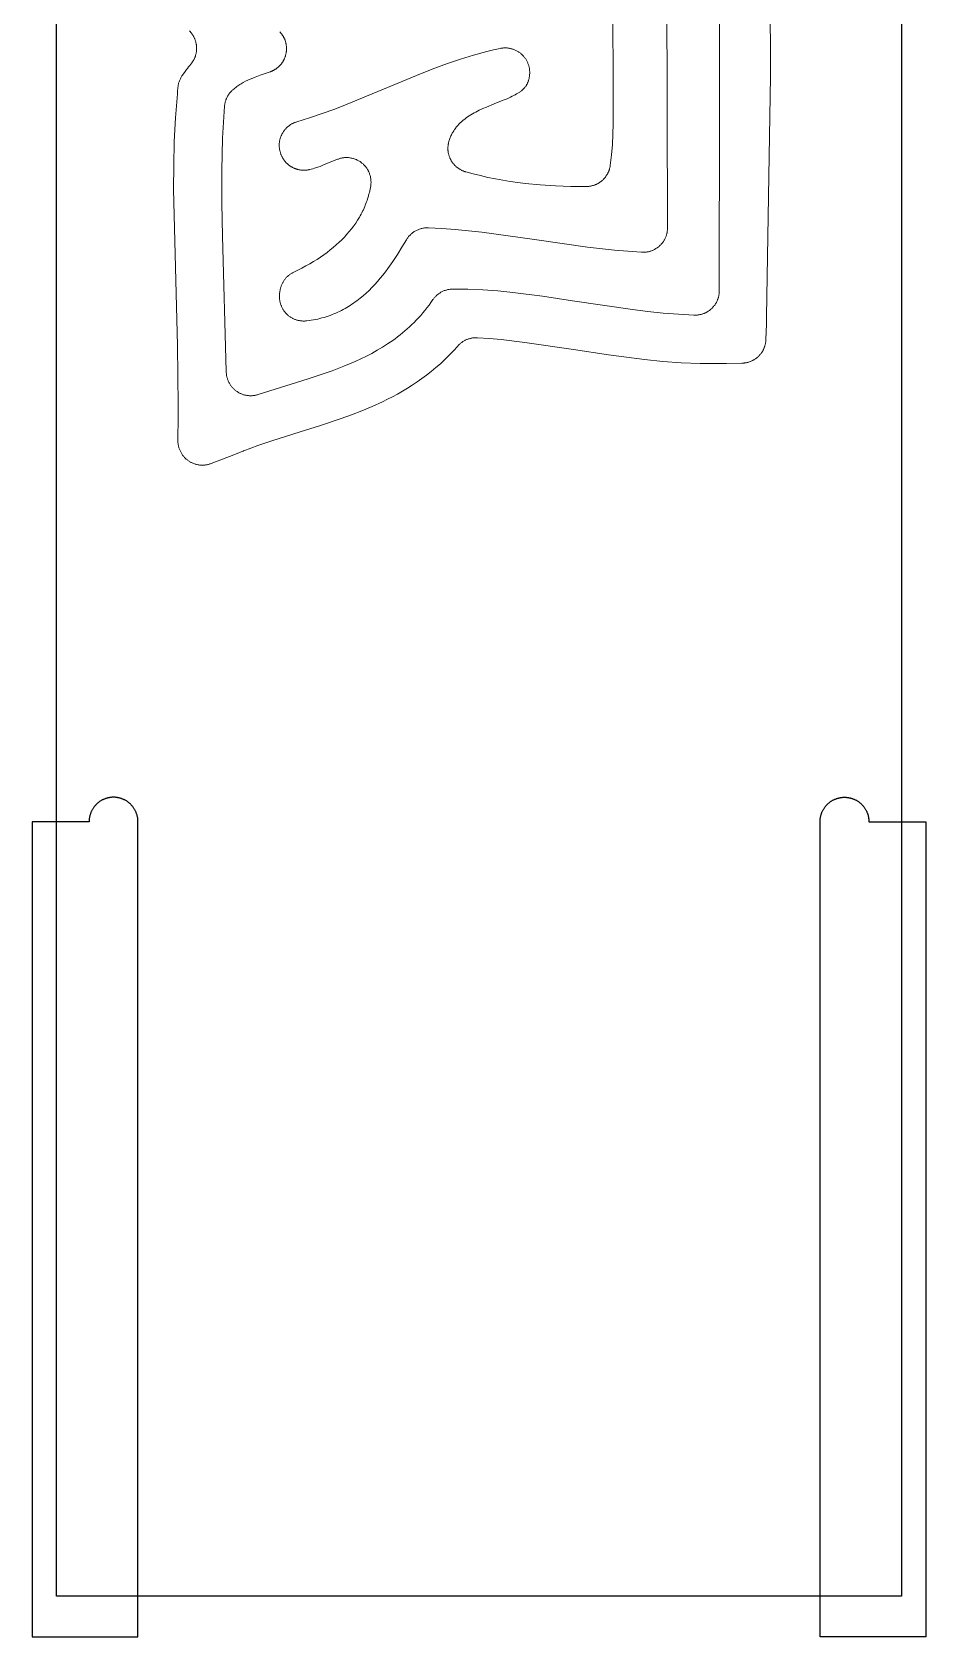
# Model space of a CAD drawing. Header units: millimetres. Extents: x -6241 to -6132, y -2794 to -2294.
# Drawn here: x -6241.5 to -6131.7, y -2794.5 to -2597.6 of the extents above; entities that cross this region are included whole.
import ezdxf

# ---------------------------------------------------------------- set-up
doc = ezdxf.new("R2010")
doc.units = ezdxf.units.MM
doc.header["$MEASUREMENT"] = 0
for name, color, linetype, true_color in [('FAB$CUTEXT-D10-TE6', 80, 'Continuous', 0x2fff00), ('FAB$POCKET-D5-TE6', 4, 'Continuous', 0x00fff5), ('FAB$POCKET-D8-TE6', 5, 'Continuous', 0x0200ff)]:
    doc.layers.add(name, color=color, linetype=linetype, true_color=true_color)

msp = doc.modelspace()

# ---------------------------------------------------------------- linework, layer by layer
at = {"layer": 'FAB$CUTEXT-D10-TE6'}
msp.add_lwpolyline([(-6134.72, -2299.47), (-6134.72, -2789.47), (-6238.47, -2789.47), (-6238.47, -2299.47)], close=True, dxfattribs=at)
at = {"layer": 'FAB$POCKET-D5-TE6'}
for points in [[(-6228.47, -2694.47), (-6228.47, -2694.4), (-6228.47, -2694.33), (-6228.47, -2694.27), (-6228.48, -2694.2), (-6228.49, -2694.13), (-6228.49, -2694.06), (-6228.5, -2693.99), (-6228.52, -2693.92), (-6228.53, -2693.85), (-6228.55, -2693.78), (-6228.56, -2693.71), (-6228.58, -2693.64), (-6228.6, -2693.57), (-6228.63, -2693.5), (-6228.65, -2693.43), (-6228.68, -2693.36), (-6228.71, -2693.29), (-6228.74, -2693.22), (-6228.77, -2693.16), (-6228.8, -2693.09), (-6228.84, -2693.02), (-6228.87, -2692.96), (-6228.91, -2692.89), (-6228.96, -2692.83), (-6229, -2692.76), (-6229.04, -2692.7), (-6229.09, -2692.64), (-6229.14, -2692.58), (-6229.19, -2692.52), (-6229.24, -2692.46), (-6229.29, -2692.4), (-6229.34, -2692.35), (-6229.4, -2692.29), (-6229.46, -2692.24), (-6229.52, -2692.19), (-6229.58, -2692.14), (-6229.64, -2692.09), (-6229.7, -2692.04), (-6229.76, -2692), (-6229.82, -2691.96), (-6229.89, -2691.91), (-6229.95, -2691.88), (-6230.02, -2691.84), (-6230.09, -2691.8), (-6230.16, -2691.77), (-6230.22, -2691.74), (-6230.29, -2691.71), (-6230.36, -2691.68), (-6230.43, -2691.65), (-6230.5, -2691.63), (-6230.57, -2691.6), (-6230.64, -2691.58), (-6230.71, -2691.56), (-6230.78, -2691.55), (-6230.85, -2691.53), (-6230.92, -2691.52), (-6230.99, -2691.5), (-6231.06, -2691.49), (-6231.13, -2691.49), (-6231.2, -2691.48), (-6231.26, -2691.47), (-6231.33, -2691.47), (-6231.4, -2691.47), (-6231.47, -2691.47), (-6231.53, -2691.47), (-6231.6, -2691.47), (-6231.67, -2691.47), (-6231.74, -2691.48), (-6231.8, -2691.49), (-6231.87, -2691.49), (-6231.94, -2691.5), (-6232.01, -2691.52), (-6232.08, -2691.53), (-6232.15, -2691.55), (-6232.22, -2691.56), (-6232.29, -2691.58), (-6232.36, -2691.6), (-6232.43, -2691.63), (-6232.5, -2691.65), (-6232.57, -2691.68), (-6232.64, -2691.71), (-6232.71, -2691.74), (-6232.78, -2691.77), (-6232.84, -2691.8), (-6232.91, -2691.84), (-6232.98, -2691.88), (-6233.04, -2691.91), (-6233.11, -2691.96), (-6233.17, -2692), (-6233.23, -2692.04), (-6233.3, -2692.09), (-6233.36, -2692.14), (-6233.42, -2692.19), (-6233.47, -2692.24), (-6233.53, -2692.29), (-6233.59, -2692.35), (-6233.64, -2692.4), (-6233.69, -2692.46), (-6233.75, -2692.52), (-6233.8, -2692.58), (-6233.84, -2692.64), (-6233.89, -2692.7), (-6233.93, -2692.76), (-6233.98, -2692.83), (-6234.02, -2692.89), (-6234.06, -2692.96), (-6234.1, -2693.02), (-6234.13, -2693.09), (-6234.16, -2693.16), (-6234.2, -2693.22), (-6234.23, -2693.29), (-6234.26, -2693.36), (-6234.28, -2693.43), (-6234.31, -2693.5), (-6234.33, -2693.57), (-6234.35, -2693.64), (-6234.37, -2693.71), (-6234.39, -2693.78), (-6234.4, -2693.85), (-6234.42, -2693.92), (-6234.43, -2693.99), (-6234.44, -2694.06), (-6234.45, -2694.13), (-6234.45, -2694.2), (-6234.46, -2694.27), (-6234.46, -2694.33), (-6234.47, -2694.4), (-6234.47, -2694.47)], [(-6144.72, -2694.47), (-6144.72, -2694.4), (-6144.71, -2694.33), (-6144.71, -2694.27), (-6144.71, -2694.2), (-6144.7, -2694.13), (-6144.69, -2694.06), (-6144.68, -2693.99), (-6144.67, -2693.92), (-6144.65, -2693.85), (-6144.64, -2693.78), (-6144.62, -2693.71), (-6144.6, -2693.64), (-6144.58, -2693.57), (-6144.56, -2693.5), (-6144.53, -2693.43), (-6144.51, -2693.36), (-6144.48, -2693.29), (-6144.45, -2693.22), (-6144.42, -2693.16), (-6144.38, -2693.09), (-6144.35, -2693.02), (-6144.31, -2692.96), (-6144.27, -2692.89), (-6144.23, -2692.83), (-6144.19, -2692.76), (-6144.14, -2692.7), (-6144.09, -2692.64), (-6144.05, -2692.58), (-6144, -2692.52), (-6143.95, -2692.46), (-6143.89, -2692.4), (-6143.84, -2692.35), (-6143.78, -2692.29), (-6143.73, -2692.24), (-6143.67, -2692.19), (-6143.61, -2692.14), (-6143.55, -2692.09), (-6143.49, -2692.04), (-6143.42, -2692), (-6143.36, -2691.96), (-6143.29, -2691.91), (-6143.23, -2691.88), (-6143.16, -2691.84), (-6143.1, -2691.8), (-6143.03, -2691.77), (-6142.96, -2691.74), (-6142.89, -2691.71), (-6142.82, -2691.68), (-6142.75, -2691.65), (-6142.68, -2691.63), (-6142.61, -2691.6), (-6142.54, -2691.58), (-6142.47, -2691.56), (-6142.4, -2691.55), (-6142.33, -2691.53), (-6142.26, -2691.52), (-6142.19, -2691.5), (-6142.12, -2691.49), (-6142.06, -2691.49), (-6141.99, -2691.48), (-6141.92, -2691.47), (-6141.85, -2691.47), (-6141.78, -2691.47), (-6141.72, -2691.47), (-6141.65, -2691.47), (-6141.58, -2691.47), (-6141.52, -2691.47), (-6141.45, -2691.48), (-6141.38, -2691.49), (-6141.31, -2691.49), (-6141.24, -2691.5), (-6141.17, -2691.52), (-6141.1, -2691.53), (-6141.03, -2691.55), (-6140.96, -2691.56), (-6140.89, -2691.58), (-6140.82, -2691.6), (-6140.75, -2691.63), (-6140.68, -2691.65), (-6140.61, -2691.68), (-6140.54, -2691.71), (-6140.48, -2691.74), (-6140.41, -2691.77), (-6140.34, -2691.8), (-6140.27, -2691.84), (-6140.21, -2691.88), (-6140.14, -2691.91), (-6140.08, -2691.96), (-6140.01, -2692), (-6139.95, -2692.04), (-6139.89, -2692.09), (-6139.83, -2692.14), (-6139.77, -2692.19), (-6139.71, -2692.24), (-6139.65, -2692.29), (-6139.6, -2692.35), (-6139.54, -2692.4), (-6139.49, -2692.46), (-6139.44, -2692.52), (-6139.39, -2692.58), (-6139.34, -2692.64), (-6139.29, -2692.7), (-6139.25, -2692.76), (-6139.21, -2692.83), (-6139.17, -2692.89), (-6139.13, -2692.96), (-6139.09, -2693.02), (-6139.05, -2693.09), (-6139.02, -2693.16), (-6138.99, -2693.22), (-6138.96, -2693.29), (-6138.93, -2693.36), (-6138.9, -2693.43), (-6138.88, -2693.5), (-6138.85, -2693.57), (-6138.83, -2693.64), (-6138.81, -2693.71), (-6138.8, -2693.78), (-6138.78, -2693.85), (-6138.77, -2693.92), (-6138.76, -2693.99), (-6138.75, -2694.06), (-6138.74, -2694.13), (-6138.73, -2694.2), (-6138.72, -2694.27), (-6138.72, -2694.33), (-6138.72, -2694.4), (-6138.72, -2694.47)], [(-6234.47, -2694.47), (-6241.47, -2694.47), (-6241.47, -2794.47), (-6228.47, -2794.47), (-6228.47, -2694.47)], [(-6138.72, -2694.47), (-6131.72, -2694.47), (-6131.72, -2794.47), (-6144.72, -2794.47), (-6144.72, -2694.47)]]:
    msp.add_lwpolyline(points, dxfattribs=at)
at = {"layer": 'FAB$POCKET-D8-TE6', "lineweight": 0}
for points in [[(-6163.45, -2621.61), (-6163.89, -2461.07)], [(-6157.09, -2629.41), (-6156.95, -2540.58)], [(-6151.05, -2540.61), (-6150.81, -2602.99), (-6151.28, -2632.55)], [(-6170.34, -2561.65), (-6170.13, -2603.83)], [(-6221.9, -2597.74), (-6222.12, -2597.44)], [(-6221.97, -2601.52), (-6221.93, -2601.48), (-6221.89, -2601.43), (-6221.86, -2601.38), (-6221.82, -2601.33), (-6221.79, -2601.28), (-6221.75, -2601.23), (-6221.72, -2601.18), (-6221.69, -2601.13), (-6221.65, -2601.07), (-6221.62, -2601.02), (-6221.59, -2600.96), (-6221.57, -2600.91), (-6221.54, -2600.85), (-6221.51, -2600.79), (-6221.49, -2600.73), (-6221.46, -2600.67), (-6221.44, -2600.61), (-6221.42, -2600.55), (-6221.4, -2600.49), (-6221.38, -2600.42), (-6221.36, -2600.36), (-6221.35, -2600.3), (-6221.33, -2600.23), (-6221.32, -2600.17), (-6221.31, -2600.1), (-6221.29, -2600.04), (-6221.29, -2599.97), (-6221.28, -2599.91), (-6221.27, -2599.84), (-6221.27, -2599.77), (-6221.26, -2599.71), (-6221.26, -2599.64), (-6221.26, -2599.57), (-6221.26, -2599.51), (-6221.26, -2599.44), (-6221.27, -2599.37), (-6221.27, -2599.31), (-6221.28, -2599.24), (-6221.29, -2599.18), (-6221.3, -2599.11), (-6221.31, -2599.05), (-6221.32, -2598.98), (-6221.34, -2598.92), (-6221.35, -2598.85), (-6221.37, -2598.79), (-6221.39, -2598.73), (-6221.41, -2598.67), (-6221.43, -2598.6), (-6221.45, -2598.54), (-6221.47, -2598.48), (-6221.5, -2598.42), (-6221.52, -2598.37), (-6221.55, -2598.31), (-6221.58, -2598.25), (-6221.6, -2598.2), (-6221.63, -2598.14), (-6221.66, -2598.09), (-6221.7, -2598.03), (-6221.73, -2597.98), (-6221.76, -2597.93), (-6221.79, -2597.88), (-6221.83, -2597.83), (-6221.86, -2597.78), (-6221.9, -2597.74)], [(-6211.04, -2597.58), (-6211, -2597.63), (-6210.96, -2597.67), (-6210.92, -2597.72), (-6210.88, -2597.76), (-6210.84, -2597.81), (-6210.81, -2597.86), (-6210.77, -2597.91), (-6210.74, -2597.96), (-6210.71, -2598.01), (-6210.67, -2598.06), (-6210.64, -2598.11), (-6210.61, -2598.16), (-6210.58, -2598.21), (-6210.56, -2598.26), (-6210.53, -2598.32), (-6210.5, -2598.37), (-6210.48, -2598.43), (-6210.45, -2598.48), (-6210.43, -2598.53), (-6210.41, -2598.59), (-6210.39, -2598.64), (-6210.37, -2598.7), (-6210.35, -2598.76), (-6210.34, -2598.81), (-6210.32, -2598.87), (-6210.31, -2598.92), (-6210.3, -2598.98), (-6210.28, -2599.04), (-6210.27, -2599.09), (-6210.26, -2599.15), (-6210.25, -2599.21), (-6210.25, -2599.26), (-6210.24, -2599.32), (-6210.23, -2599.37), (-6210.23, -2599.43), (-6210.23, -2599.48), (-6210.22, -2599.54), (-6210.22, -2599.59), (-6210.22, -2599.65), (-6210.22, -2599.7), (-6210.22, -2599.76), (-6210.23, -2599.81), (-6210.23, -2599.87), (-6210.24, -2599.92), (-6210.24, -2599.98), (-6210.25, -2600.04), (-6210.26, -2600.09), (-6210.27, -2600.15), (-6210.28, -2600.2), (-6210.29, -2600.26), (-6210.3, -2600.32), (-6210.31, -2600.37), (-6210.33, -2600.43), (-6210.34, -2600.48), (-6210.36, -2600.54), (-6210.38, -2600.6), (-6210.4, -2600.65), (-6210.42, -2600.71), (-6210.44, -2600.76), (-6210.46, -2600.82), (-6210.49, -2600.87), (-6210.51, -2600.92), (-6210.54, -2600.98), (-6210.57, -2601.03), (-6210.59, -2601.08), (-6210.62, -2601.14), (-6210.65, -2601.19), (-6210.68, -2601.24), (-6210.72, -2601.29), (-6210.75, -2601.34), (-6210.79, -2601.39), (-6210.82, -2601.44), (-6210.86, -2601.48), (-6210.89, -2601.53), (-6210.93, -2601.58), (-6210.97, -2601.62), (-6211.01, -2601.67), (-6211.05, -2601.71), (-6211.09, -2601.75), (-6211.14, -2601.79), (-6211.18, -2601.84), (-6211.22, -2601.88), (-6211.27, -2601.91), (-6211.31, -2601.95), (-6211.36, -2601.99), (-6211.41, -2602.03), (-6211.45, -2602.06), (-6211.5, -2602.09), (-6211.55, -2602.13), (-6211.6, -2602.16), (-6211.64, -2602.19), (-6211.69, -2602.22), (-6211.74, -2602.25), (-6211.79, -2602.28), (-6211.84, -2602.3), (-6211.89, -2602.33), (-6211.94, -2602.35), (-6212, -2602.38), (-6212.05, -2602.4), (-6212.1, -2602.42), (-6212.15, -2602.44), (-6212.2, -2602.46), (-6212.25, -2602.48)], [(-6184, -2599.61), (-6184.82, -2599.79), (-6185.64, -2599.99), (-6187.26, -2600.44), (-6188.86, -2600.93), (-6190.44, -2601.47), (-6192.01, -2602.04), (-6193.56, -2602.64), (-6196.65, -2603.9), (-6202.77, -2606.44), (-6204.31, -2607.04), (-6205.85, -2607.6), (-6207.4, -2608.13), (-6208.96, -2608.61)], [(-6180.37, -2602.7), (-6180.37, -2602.62), (-6180.37, -2602.54), (-6180.37, -2602.45), (-6180.38, -2602.37), (-6180.38, -2602.28), (-6180.39, -2602.2), (-6180.4, -2602.11), (-6180.41, -2602.03), (-6180.43, -2601.94), (-6180.45, -2601.86), (-6180.47, -2601.77), (-6180.49, -2601.69), (-6180.52, -2601.61), (-6180.55, -2601.52), (-6180.58, -2601.44), (-6180.61, -2601.36), (-6180.65, -2601.28), (-6180.69, -2601.2), (-6180.73, -2601.12), (-6180.77, -2601.05), (-6180.81, -2600.97), (-6180.86, -2600.9), (-6180.91, -2600.83), (-6180.96, -2600.76), (-6181.01, -2600.69), (-6181.07, -2600.62), (-6181.12, -2600.56), (-6181.18, -2600.5), (-6181.24, -2600.43), (-6181.3, -2600.38), (-6181.36, -2600.32), (-6181.42, -2600.26), (-6181.49, -2600.21), (-6181.55, -2600.16), (-6181.62, -2600.11), (-6181.69, -2600.06), (-6181.76, -2600.01), (-6181.83, -2599.97), (-6181.91, -2599.93), (-6181.98, -2599.88), (-6182.06, -2599.85), (-6182.14, -2599.81), (-6182.22, -2599.77), (-6182.3, -2599.74), (-6182.38, -2599.71), (-6182.46, -2599.68), (-6182.55, -2599.66), (-6182.63, -2599.64), (-6182.72, -2599.62), (-6182.8, -2599.6), (-6182.89, -2599.58), (-6182.98, -2599.57), (-6183.06, -2599.56), (-6183.15, -2599.55), (-6183.24, -2599.55), (-6183.32, -2599.54), (-6183.41, -2599.54), (-6183.49, -2599.55), (-6183.58, -2599.55), (-6183.66, -2599.56), (-6183.75, -2599.57), (-6183.83, -2599.58), (-6183.91, -2599.59), (-6184, -2599.61)], [(-6223, -2602.89), (-6222.68, -2602.45), (-6222.57, -2602.3), (-6222.54, -2602.26), (-6222.54, -2602.25), (-6222.53, -2602.25), (-6222.53, -2602.25), (-6222.53, -2602.25), (-6222.53, -2602.25), (-6222.53, -2602.25)], [(-6222.53, -2602.25), (-6222.39, -2602.06), (-6222.25, -2601.87), (-6222.11, -2601.7), (-6221.97, -2601.52)], [(-6212.25, -2602.48), (-6213.48, -2602.9), (-6214.08, -2603.12), (-6214.38, -2603.24), (-6214.67, -2603.37), (-6214.96, -2603.5), (-6215.25, -2603.64), (-6215.53, -2603.79), (-6215.66, -2603.86), (-6215.8, -2603.94), (-6215.94, -2604.03), (-6216.07, -2604.11), (-6216.2, -2604.2), (-6216.33, -2604.29), (-6216.46, -2604.39), (-6216.59, -2604.49), (-6216.71, -2604.59), (-6216.83, -2604.69)], [(-6223.63, -2605.16), (-6223.63, -2605.16), (-6223.63, -2605.16), (-6223.63, -2605.16), (-6223.63, -2605.16), (-6223.63, -2605.16), (-6223.63, -2605.15), (-6223.62, -2605.1), (-6223.61, -2604.92), (-6223.56, -2604.37)], [(-6223.56, -2604.37), (-6223.54, -2604.27), (-6223.53, -2604.18), (-6223.51, -2604.08), (-6223.49, -2603.98), (-6223.47, -2603.88), (-6223.44, -2603.78), (-6223.41, -2603.69), (-6223.38, -2603.59), (-6223.34, -2603.5), (-6223.3, -2603.41), (-6223.26, -2603.32), (-6223.21, -2603.23), (-6223.16, -2603.14), (-6223.11, -2603.05), (-6223.06, -2602.97), (-6223, -2602.89)], [(-6184.74, -2606.41), (-6183.63, -2605.97), (-6183.15, -2605.77), (-6182.71, -2605.57), (-6182.51, -2605.47), (-6182.32, -2605.38), (-6182.14, -2605.28), (-6181.97, -2605.19), (-6181.81, -2605.09), (-6181.66, -2605), (-6181.59, -2604.95), (-6181.52, -2604.9), (-6181.45, -2604.85), (-6181.39, -2604.8), (-6181.33, -2604.75), (-6181.27, -2604.7), (-6181.21, -2604.65), (-6181.15, -2604.6), (-6181.1, -2604.54), (-6181.05, -2604.49), (-6181, -2604.44), (-6180.95, -2604.38), (-6180.91, -2604.33), (-6180.86, -2604.27), (-6180.82, -2604.21), (-6180.78, -2604.15), (-6180.75, -2604.09), (-6180.71, -2604.03), (-6180.68, -2603.97), (-6180.65, -2603.91), (-6180.62, -2603.84), (-6180.59, -2603.78), (-6180.56, -2603.71), (-6180.54, -2603.64), (-6180.52, -2603.57), (-6180.5, -2603.5), (-6180.48, -2603.43), (-6180.46, -2603.36), (-6180.44, -2603.28), (-6180.43, -2603.2), (-6180.42, -2603.13), (-6180.4, -2603.04), (-6180.39, -2602.96), (-6180.39, -2602.88), (-6180.38, -2602.79), (-6180.37, -2602.7)], [(-6170.13, -2603.83), (-6170.12, -2608.85), (-6170.15, -2610.11), (-6170.22, -2611.39), (-6170.32, -2612.67), (-6170.39, -2613.31), (-6170.47, -2613.96)], [(-6223.52, -2643.41), (-6223.59, -2636.04), (-6224.09, -2616.88), (-6224.08, -2613.95), (-6224, -2611.02), (-6223.85, -2608.1), (-6223.63, -2605.16)], [(-6216.83, -2604.69), (-6216.88, -2604.74), (-6216.94, -2604.79), (-6216.99, -2604.84), (-6217.03, -2604.89), (-6217.08, -2604.94), (-6217.13, -2605), (-6217.18, -2605.05), (-6217.22, -2605.11), (-6217.26, -2605.17), (-6217.31, -2605.23), (-6217.35, -2605.29), (-6217.39, -2605.35), (-6217.42, -2605.41), (-6217.46, -2605.47), (-6217.5, -2605.54), (-6217.53, -2605.6), (-6217.56, -2605.67), (-6217.59, -2605.73), (-6217.62, -2605.8), (-6217.65, -2605.87), (-6217.67, -2605.93), (-6217.69, -2606), (-6217.72, -2606.07), (-6217.74, -2606.14), (-6217.75, -2606.21), (-6217.77, -2606.28), (-6217.79, -2606.35), (-6217.8, -2606.42), (-6217.81, -2606.49), (-6217.82, -2606.56), (-6217.83, -2606.63), (-6217.84, -2606.7)], [(-6190.28, -2611), (-6190.24, -2610.88), (-6190.2, -2610.77), (-6190.16, -2610.66), (-6190.12, -2610.54), (-6190.08, -2610.44), (-6190.03, -2610.33), (-6189.98, -2610.22), (-6189.93, -2610.12), (-6189.88, -2610.02), (-6189.82, -2609.92), (-6189.76, -2609.82), (-6189.7, -2609.73), (-6189.64, -2609.63), (-6189.58, -2609.54), (-6189.52, -2609.45), (-6189.45, -2609.36), (-6189.38, -2609.27), (-6189.31, -2609.19), (-6189.24, -2609.1), (-6189.17, -2609.02), (-6189.09, -2608.94), (-6189.02, -2608.86), (-6188.94, -2608.78), (-6188.86, -2608.7), (-6188.78, -2608.63), (-6188.7, -2608.55), (-6188.53, -2608.41), (-6188.35, -2608.27), (-6188.17, -2608.13), (-6187.99, -2608), (-6187.8, -2607.88), (-6187.6, -2607.76), (-6187.4, -2607.64), (-6187.2, -2607.52), (-6186.99, -2607.41), (-6186.57, -2607.19), (-6186.12, -2606.99), (-6185.67, -2606.79), (-6184.74, -2606.41)], [(-6217.84, -2606.7), (-6217.97, -2608.66), (-6218.08, -2610.63), (-6218.18, -2614.6), (-6218.18, -2618.59), (-6218.1, -2622.63), (-6217.63, -2639.25)], [(-6208.96, -2608.61), (-6209.03, -2608.63), (-6209.1, -2608.65), (-6209.17, -2608.68), (-6209.24, -2608.71), (-6209.31, -2608.74), (-6209.38, -2608.77), (-6209.45, -2608.8), (-6209.52, -2608.83), (-6209.59, -2608.87), (-6209.65, -2608.91), (-6209.72, -2608.95), (-6209.79, -2608.99), (-6209.85, -2609.04), (-6209.91, -2609.08), (-6209.97, -2609.13), (-6210.03, -2609.18), (-6210.09, -2609.23), (-6210.15, -2609.28), (-6210.21, -2609.34), (-6210.26, -2609.39), (-6210.32, -2609.45), (-6210.37, -2609.5), (-6210.42, -2609.56), (-6210.47, -2609.62), (-6210.52, -2609.68), (-6210.56, -2609.75), (-6210.6, -2609.81), (-6210.65, -2609.87), (-6210.69, -2609.94), (-6210.73, -2610), (-6210.76, -2610.07), (-6210.8, -2610.13), (-6210.83, -2610.2), (-6210.86, -2610.27), (-6210.89, -2610.34), (-6210.92, -2610.41), (-6210.95, -2610.48), (-6210.97, -2610.55), (-6210.99, -2610.63), (-6211.01, -2610.7), (-6211.03, -2610.78), (-6211.05, -2610.85), (-6211.07, -2610.93), (-6211.08, -2611), (-6211.09, -2611.08), (-6211.1, -2611.16), (-6211.11, -2611.24), (-6211.11, -2611.31), (-6211.12, -2611.39), (-6211.12, -2611.47), (-6211.12, -2611.55), (-6211.12, -2611.62), (-6211.11, -2611.7), (-6211.1, -2611.78), (-6211.1, -2611.86), (-6211.09, -2611.93), (-6211.07, -2612.01), (-6211.06, -2612.08), (-6211.04, -2612.16), (-6211.02, -2612.23), (-6211, -2612.31), (-6210.98, -2612.38), (-6210.96, -2612.45), (-6210.94, -2612.52)], [(-6188.2, -2614.75), (-6188.27, -2614.73), (-6188.34, -2614.71), (-6188.41, -2614.69), (-6188.48, -2614.66), (-6188.55, -2614.64), (-6188.62, -2614.61), (-6188.69, -2614.58), (-6188.75, -2614.54), (-6188.82, -2614.51), (-6188.89, -2614.47), (-6188.95, -2614.43), (-6189.02, -2614.39), (-6189.08, -2614.35), (-6189.14, -2614.31), (-6189.2, -2614.26), (-6189.26, -2614.22), (-6189.32, -2614.17), (-6189.38, -2614.12), (-6189.43, -2614.07), (-6189.49, -2614.02), (-6189.54, -2613.97), (-6189.6, -2613.91), (-6189.65, -2613.86), (-6189.7, -2613.8), (-6189.74, -2613.74), (-6189.79, -2613.68), (-6189.83, -2613.62), (-6189.88, -2613.56), (-6189.92, -2613.5), (-6189.96, -2613.44), (-6189.99, -2613.38), (-6190.03, -2613.31), (-6190.07, -2613.25), (-6190.1, -2613.18), (-6190.13, -2613.12), (-6190.16, -2613.05), (-6190.19, -2612.98), (-6190.22, -2612.91), (-6190.24, -2612.84), (-6190.26, -2612.77), (-6190.29, -2612.7), (-6190.31, -2612.63), (-6190.32, -2612.55), (-6190.34, -2612.48), (-6190.36, -2612.41), (-6190.37, -2612.33), (-6190.38, -2612.26), (-6190.39, -2612.18), (-6190.4, -2612.11), (-6190.4, -2612.03), (-6190.4, -2611.96), (-6190.41, -2611.88), (-6190.4, -2611.81), (-6190.4, -2611.73), (-6190.4, -2611.66), (-6190.39, -2611.58), (-6190.38, -2611.51), (-6190.37, -2611.43), (-6190.36, -2611.36), (-6190.35, -2611.29), (-6190.33, -2611.21), (-6190.32, -2611.14), (-6190.3, -2611.07), (-6190.28, -2611)], [(-6210.94, -2612.52), (-6210.91, -2612.6), (-6210.88, -2612.67), (-6210.84, -2612.75), (-6210.81, -2612.82)], [(-6210.81, -2612.82), (-6210.79, -2612.87), (-6210.76, -2612.92), (-6210.73, -2612.98), (-6210.7, -2613.03), (-6210.67, -2613.08), (-6210.64, -2613.13), (-6210.61, -2613.19), (-6210.57, -2613.24), (-6210.54, -2613.29), (-6210.5, -2613.34), (-6210.46, -2613.39), (-6210.42, -2613.44), (-6210.38, -2613.49), (-6210.34, -2613.53), (-6210.3, -2613.58), (-6210.26, -2613.63), (-6210.21, -2613.67), (-6210.16, -2613.72), (-6210.12, -2613.76), (-6210.07, -2613.81), (-6210.02, -2613.85), (-6209.97, -2613.89), (-6209.92, -2613.93), (-6209.87, -2613.97), (-6209.81, -2614.01), (-6209.76, -2614.04), (-6209.7, -2614.08), (-6209.65, -2614.11), (-6209.59, -2614.15), (-6209.53, -2614.18), (-6209.47, -2614.21), (-6209.41, -2614.24), (-6209.35, -2614.27), (-6209.29, -2614.3), (-6209.23, -2614.32), (-6209.17, -2614.35), (-6209.11, -2614.37), (-6209.05, -2614.39), (-6208.99, -2614.41), (-6208.92, -2614.43), (-6208.86, -2614.45), (-6208.8, -2614.46), (-6208.73, -2614.48), (-6208.67, -2614.49), (-6208.61, -2614.5), (-6208.54, -2614.51), (-6208.48, -2614.52), (-6208.41, -2614.53), (-6208.35, -2614.54), (-6208.29, -2614.54), (-6208.22, -2614.54), (-6208.16, -2614.55), (-6208.1, -2614.55), (-6208.04, -2614.55), (-6207.97, -2614.54), (-6207.91, -2614.54), (-6207.85, -2614.54), (-6207.79, -2614.53), (-6207.73, -2614.52), (-6207.67, -2614.52), (-6207.61, -2614.51), (-6207.55, -2614.5), (-6207.49, -2614.49), (-6207.43, -2614.47)], [(-6207.43, -2614.47), (-6207.21, -2614.42), (-6206.99, -2614.36), (-6206.77, -2614.29), (-6206.55, -2614.22), (-6206.11, -2614.07), (-6205.67, -2613.9), (-6203.95, -2613.2)], [(-6203.95, -2613.2), (-6203.86, -2613.17), (-6203.77, -2613.14), (-6203.67, -2613.11), (-6203.58, -2613.08), (-6203.49, -2613.06), (-6203.39, -2613.04), (-6203.29, -2613.03), (-6203.2, -2613.01), (-6203.1, -2613), (-6203, -2613), (-6202.9, -2612.99), (-6202.8, -2612.99), (-6202.7, -2613), (-6202.6, -2613), (-6202.5, -2613.01), (-6202.4, -2613.03), (-6202.3, -2613.05), (-6202.2, -2613.07), (-6202.1, -2613.09), (-6202, -2613.12), (-6201.91, -2613.15), (-6201.81, -2613.18), (-6201.72, -2613.21), (-6201.63, -2613.25), (-6201.54, -2613.3), (-6201.45, -2613.34), (-6201.37, -2613.39), (-6201.28, -2613.44), (-6201.2, -2613.49), (-6201.12, -2613.54), (-6201.05, -2613.6), (-6200.97, -2613.66), (-6200.9, -2613.72), (-6200.83, -2613.78), (-6200.76, -2613.85), (-6200.69, -2613.91), (-6200.62, -2613.99), (-6200.56, -2614.06), (-6200.5, -2614.14), (-6200.44, -2614.21), (-6200.38, -2614.29), (-6200.33, -2614.38), (-6200.27, -2614.46), (-6200.22, -2614.55), (-6200.18, -2614.64), (-6200.13, -2614.73), (-6200.09, -2614.82), (-6200.05, -2614.91), (-6200.02, -2615.01), (-6199.99, -2615.1), (-6199.96, -2615.2), (-6199.93, -2615.3), (-6199.91, -2615.4), (-6199.9, -2615.49), (-6199.88, -2615.59), (-6199.87, -2615.69), (-6199.86, -2615.79), (-6199.86, -2615.89), (-6199.85, -2615.99), (-6199.85, -2616.08), (-6199.86, -2616.18), (-6199.87, -2616.28), (-6199.88, -2616.37), (-6199.89, -2616.46)], [(-6170.47, -2613.96), (-6170.48, -2614.02), (-6170.49, -2614.08), (-6170.5, -2614.14), (-6170.52, -2614.2), (-6170.53, -2614.27), (-6170.55, -2614.33), (-6170.57, -2614.39), (-6170.58, -2614.45), (-6170.6, -2614.51), (-6170.63, -2614.57), (-6170.65, -2614.64), (-6170.67, -2614.7), (-6170.7, -2614.76), (-6170.73, -2614.82), (-6170.76, -2614.88), (-6170.79, -2614.94), (-6170.82, -2615), (-6170.85, -2615.06), (-6170.89, -2615.12), (-6170.92, -2615.17), (-6170.96, -2615.23), (-6171, -2615.29), (-6171.04, -2615.34), (-6171.08, -2615.4), (-6171.12, -2615.45), (-6171.17, -2615.5), (-6171.22, -2615.56), (-6171.26, -2615.61), (-6171.31, -2615.66), (-6171.36, -2615.71), (-6171.41, -2615.75), (-6171.46, -2615.8), (-6171.52, -2615.85), (-6171.57, -2615.89), (-6171.62, -2615.93), (-6171.68, -2615.97), (-6171.74, -2616.02), (-6171.79, -2616.05), (-6171.85, -2616.09), (-6171.91, -2616.13), (-6171.97, -2616.16), (-6172.03, -2616.2), (-6172.09, -2616.23), (-6172.15, -2616.26), (-6172.22, -2616.29), (-6172.28, -2616.31), (-6172.34, -2616.34), (-6172.4, -2616.36), (-6172.47, -2616.39), (-6172.53, -2616.41), (-6172.59, -2616.43), (-6172.66, -2616.44), (-6172.72, -2616.46), (-6172.79, -2616.48), (-6172.85, -2616.49), (-6172.91, -2616.5), (-6172.98, -2616.51), (-6173.04, -2616.52), (-6173.1, -2616.53), (-6173.17, -2616.54), (-6173.23, -2616.54), (-6173.29, -2616.55), (-6173.35, -2616.55), (-6173.41, -2616.55)], [(-6173.41, -2616.55), (-6175.32, -2616.54), (-6177.2, -2616.48), (-6179.07, -2616.35), (-6180.92, -2616.17), (-6181.84, -2616.05), (-6182.76, -2615.92), (-6183.67, -2615.77), (-6184.58, -2615.6), (-6185.49, -2615.42), (-6186.4, -2615.21), (-6187.3, -2614.99), (-6188.2, -2614.75)], [(-6199.89, -2616.46), (-6199.92, -2616.66), (-6199.96, -2616.87), (-6200, -2617.07), (-6200.05, -2617.27), (-6200.1, -2617.46), (-6200.15, -2617.66), (-6200.21, -2617.86), (-6200.27, -2618.05), (-6200.33, -2618.25), (-6200.4, -2618.44), (-6200.47, -2618.63), (-6200.55, -2618.82), (-6200.62, -2619.01), (-6200.71, -2619.2), (-6200.79, -2619.39), (-6200.88, -2619.58), (-6200.98, -2619.76), (-6201.07, -2619.95), (-6201.17, -2620.13), (-6201.28, -2620.31), (-6201.5, -2620.67), (-6201.73, -2621.03), (-6201.98, -2621.38), (-6202.24, -2621.73), (-6202.52, -2622.07), (-6202.81, -2622.41), (-6203.12, -2622.74), (-6203.44, -2623.07), (-6203.77, -2623.39), (-6204.11, -2623.7), (-6204.48, -2624.02), (-6204.85, -2624.32), (-6205.24, -2624.62), (-6205.64, -2624.91), (-6206.05, -2625.2), (-6206.48, -2625.48), (-6206.92, -2625.76), (-6207.38, -2626.03), (-6207.85, -2626.29), (-6208.33, -2626.55), (-6208.82, -2626.8), (-6209.33, -2627.05)], [(-6195.51, -2623.09), (-6195.46, -2623.01), (-6195.41, -2622.93), (-6195.35, -2622.85), (-6195.29, -2622.77), (-6195.23, -2622.69), (-6195.16, -2622.61), (-6195.09, -2622.54), (-6195.02, -2622.46), (-6194.95, -2622.39), (-6194.87, -2622.33), (-6194.79, -2622.26), (-6194.71, -2622.2), (-6194.63, -2622.14), (-6194.54, -2622.08), (-6194.45, -2622.02), (-6194.36, -2621.97), (-6194.27, -2621.92), (-6194.18, -2621.88), (-6194.08, -2621.84), (-6193.99, -2621.8), (-6193.89, -2621.76), (-6193.79, -2621.73), (-6193.69, -2621.7), (-6193.6, -2621.68), (-6193.5, -2621.66), (-6193.4, -2621.64), (-6193.3, -2621.63), (-6193.2, -2621.61), (-6193.1, -2621.61), (-6193, -2621.6), (-6192.9, -2621.6), (-6192.81, -2621.6)], [(-6192.81, -2621.6), (-6191.15, -2621.69), (-6189.51, -2621.81), (-6186.25, -2622.14), (-6179.77, -2623.04), (-6173.26, -2623.97), (-6169.96, -2624.35), (-6168.3, -2624.49), (-6166.62, -2624.61)], [(-6166.62, -2624.61), (-6166.54, -2624.61), (-6166.47, -2624.61), (-6166.39, -2624.61), (-6166.32, -2624.61), (-6166.24, -2624.61), (-6166.17, -2624.6), (-6166.09, -2624.59), (-6166.01, -2624.58), (-6165.94, -2624.57), (-6165.86, -2624.56), (-6165.79, -2624.54), (-6165.71, -2624.52), (-6165.64, -2624.5), (-6165.56, -2624.48), (-6165.49, -2624.46), (-6165.42, -2624.43), (-6165.34, -2624.4), (-6165.27, -2624.38), (-6165.2, -2624.34), (-6165.13, -2624.31), (-6165.06, -2624.28), (-6164.99, -2624.24), (-6164.93, -2624.2), (-6164.86, -2624.16), (-6164.8, -2624.12), (-6164.73, -2624.08), (-6164.67, -2624.03), (-6164.61, -2623.99), (-6164.55, -2623.94), (-6164.49, -2623.89), (-6164.44, -2623.84), (-6164.38, -2623.79), (-6164.33, -2623.74), (-6164.28, -2623.69), (-6164.23, -2623.63), (-6164.18, -2623.58), (-6164.13, -2623.52), (-6164.08, -2623.46), (-6164.03, -2623.4), (-6163.99, -2623.34), (-6163.94, -2623.27), (-6163.9, -2623.21), (-6163.86, -2623.14), (-6163.82, -2623.07), (-6163.79, -2623.01), (-6163.75, -2622.94), (-6163.72, -2622.87), (-6163.69, -2622.8), (-6163.66, -2622.73), (-6163.63, -2622.65), (-6163.6, -2622.58), (-6163.58, -2622.51), (-6163.56, -2622.43), (-6163.54, -2622.36), (-6163.52, -2622.28), (-6163.5, -2622.21), (-6163.49, -2622.13), (-6163.48, -2622.06), (-6163.47, -2621.98), (-6163.46, -2621.91), (-6163.45, -2621.83), (-6163.45, -2621.76), (-6163.45, -2621.68), (-6163.45, -2621.61)], [(-6207.74, -2633.03), (-6207.46, -2632.99), (-6207.18, -2632.95), (-6206.91, -2632.9), (-6206.65, -2632.85), (-6206.38, -2632.8), (-6206.12, -2632.73), (-6205.87, -2632.67), (-6205.61, -2632.6), (-6205.36, -2632.52), (-6205.12, -2632.44), (-6204.88, -2632.35), (-6204.64, -2632.26), (-6204.4, -2632.17), (-6204.17, -2632.07), (-6203.94, -2631.97), (-6203.71, -2631.86), (-6203.48, -2631.75), (-6203.26, -2631.63), (-6203.04, -2631.51), (-6202.83, -2631.39), (-6202.62, -2631.26), (-6202.41, -2631.13), (-6202.2, -2630.99), (-6202, -2630.85), (-6201.79, -2630.71), (-6201.59, -2630.57), (-6201.2, -2630.26), (-6200.82, -2629.95), (-6200.45, -2629.62), (-6200.09, -2629.28), (-6199.74, -2628.93), (-6199.39, -2628.56), (-6199.05, -2628.19), (-6198.72, -2627.8), (-6198.4, -2627.41), (-6198.09, -2627.01), (-6197.78, -2626.6), (-6197.18, -2625.76), (-6196.61, -2624.89), (-6196.05, -2624), (-6195.51, -2623.09)], [(-6209.33, -2627.05), (-6209.4, -2627.08), (-6209.48, -2627.12), (-6209.55, -2627.16), (-6209.63, -2627.21), (-6209.7, -2627.25), (-6209.77, -2627.3), (-6209.84, -2627.35), (-6209.91, -2627.4), (-6209.97, -2627.46), (-6210.04, -2627.51), (-6210.11, -2627.57), (-6210.17, -2627.63), (-6210.23, -2627.7), (-6210.29, -2627.76), (-6210.35, -2627.83), (-6210.4, -2627.89), (-6210.46, -2627.96), (-6210.51, -2628.04), (-6210.56, -2628.11), (-6210.6, -2628.18), (-6210.65, -2628.26), (-6210.69, -2628.33), (-6210.73, -2628.41), (-6210.77, -2628.49), (-6210.8, -2628.57), (-6210.84, -2628.64), (-6210.87, -2628.72), (-6210.9, -2628.81), (-6210.92, -2628.89), (-6210.95, -2628.97), (-6210.97, -2629.05), (-6210.99, -2629.13)], [(-6210.99, -2629.13), (-6211, -2629.22), (-6211.02, -2629.3), (-6211.03, -2629.39), (-6211.05, -2629.48), (-6211.07, -2629.65), (-6211.09, -2629.83)], [(-6211.09, -2629.83), (-6211.09, -2629.91), (-6211.09, -2629.99), (-6211.09, -2630.07), (-6211.09, -2630.15), (-6211.09, -2630.23), (-6211.08, -2630.31), (-6211.07, -2630.4), (-6211.06, -2630.48), (-6211.05, -2630.56), (-6211.04, -2630.64), (-6211.02, -2630.72), (-6211, -2630.81), (-6210.98, -2630.89), (-6210.95, -2630.97), (-6210.92, -2631.05), (-6210.9, -2631.13), (-6210.86, -2631.2), (-6210.83, -2631.28), (-6210.79, -2631.36), (-6210.76, -2631.43), (-6210.72, -2631.51), (-6210.68, -2631.58), (-6210.63, -2631.65), (-6210.59, -2631.72), (-6210.54, -2631.79), (-6210.49, -2631.86), (-6210.44, -2631.92), (-6210.39, -2631.98), (-6210.34, -2632.05), (-6210.28, -2632.11), (-6210.22, -2632.16), (-6210.17, -2632.22), (-6210.11, -2632.27), (-6210.05, -2632.33), (-6209.99, -2632.38), (-6209.92, -2632.43), (-6209.86, -2632.48), (-6209.79, -2632.53), (-6209.72, -2632.57), (-6209.65, -2632.62), (-6209.58, -2632.66), (-6209.5, -2632.7), (-6209.43, -2632.74), (-6209.35, -2632.77), (-6209.28, -2632.81), (-6209.2, -2632.84), (-6209.12, -2632.87), (-6209.04, -2632.9), (-6208.96, -2632.92), (-6208.88, -2632.95), (-6208.8, -2632.97), (-6208.72, -2632.99), (-6208.64, -2633), (-6208.55, -2633.02), (-6208.47, -2633.03), (-6208.39, -2633.04), (-6208.31, -2633.04), (-6208.22, -2633.05), (-6208.14, -2633.05), (-6208.06, -2633.05), (-6207.98, -2633.05), (-6207.9, -2633.04), (-6207.81, -2633.04), (-6207.74, -2633.03)], [(-6192.24, -2630.42), (-6192.19, -2630.35), (-6192.14, -2630.28), (-6192.09, -2630.21), (-6192.03, -2630.15), (-6191.97, -2630.08), (-6191.91, -2630.02), (-6191.84, -2629.95), (-6191.78, -2629.89), (-6191.71, -2629.83), (-6191.64, -2629.78), (-6191.57, -2629.72), (-6191.49, -2629.67), (-6191.42, -2629.62), (-6191.34, -2629.57), (-6191.26, -2629.52), (-6191.18, -2629.48), (-6191.1, -2629.43), (-6191.02, -2629.4), (-6190.93, -2629.36), (-6190.85, -2629.32), (-6190.76, -2629.29), (-6190.68, -2629.26), (-6190.59, -2629.24), (-6190.5, -2629.22), (-6190.41, -2629.19), (-6190.33, -2629.18), (-6190.24, -2629.16), (-6190.15, -2629.15), (-6190.06, -2629.14), (-6189.97, -2629.13), (-6189.89, -2629.13), (-6189.8, -2629.13)], [(-6189.8, -2629.13), (-6188.87, -2629.13), (-6187.95, -2629.14), (-6186.11, -2629.22), (-6184.28, -2629.36), (-6182.45, -2629.54), (-6178.79, -2630), (-6175.13, -2630.55), (-6167.75, -2631.65), (-6165.88, -2631.88), (-6164, -2632.07), (-6162.11, -2632.22), (-6160.2, -2632.32)], [(-6160.2, -2632.32), (-6160.12, -2632.33), (-6160.05, -2632.33), (-6159.98, -2632.32), (-6159.91, -2632.32), (-6159.83, -2632.32), (-6159.76, -2632.31), (-6159.69, -2632.3), (-6159.61, -2632.29), (-6159.54, -2632.28), (-6159.47, -2632.26), (-6159.39, -2632.25), (-6159.32, -2632.23), (-6159.25, -2632.21), (-6159.18, -2632.19), (-6159.1, -2632.16), (-6159.03, -2632.14), (-6158.96, -2632.11), (-6158.9, -2632.08), (-6158.83, -2632.05), (-6158.76, -2632.02), (-6158.69, -2631.98), (-6158.63, -2631.95), (-6158.56, -2631.91), (-6158.5, -2631.87), (-6158.44, -2631.83), (-6158.37, -2631.79), (-6158.31, -2631.75), (-6158.26, -2631.7), (-6158.2, -2631.66), (-6158.14, -2631.61), (-6158.09, -2631.57), (-6158.03, -2631.52), (-6157.98, -2631.47), (-6157.93, -2631.41), (-6157.88, -2631.36), (-6157.83, -2631.31), (-6157.78, -2631.25), (-6157.74, -2631.19), (-6157.69, -2631.14), (-6157.65, -2631.08), (-6157.61, -2631.02), (-6157.56, -2630.95), (-6157.52, -2630.89), (-6157.49, -2630.83), (-6157.45, -2630.76), (-6157.41, -2630.69), (-6157.38, -2630.63), (-6157.35, -2630.56), (-6157.32, -2630.49), (-6157.29, -2630.42), (-6157.26, -2630.35), (-6157.24, -2630.28), (-6157.22, -2630.21), (-6157.2, -2630.14), (-6157.18, -2630.07), (-6157.16, -2629.99), (-6157.14, -2629.92), (-6157.13, -2629.85), (-6157.12, -2629.77), (-6157.11, -2629.7), (-6157.1, -2629.63), (-6157.09, -2629.56), (-6157.09, -2629.48), (-6157.09, -2629.41)], [(-6213.7, -2642.07), (-6207.57, -2640.15), (-6206.08, -2639.66), (-6204.62, -2639.14), (-6203.18, -2638.6), (-6202.48, -2638.31), (-6201.78, -2638), (-6201.09, -2637.69), (-6200.41, -2637.35), (-6199.75, -2637.01), (-6199.09, -2636.64), (-6198.44, -2636.26), (-6197.81, -2635.85), (-6197.19, -2635.43), (-6196.88, -2635.21), (-6196.58, -2634.98), (-6196.28, -2634.75), (-6195.99, -2634.51), (-6195.69, -2634.26), (-6195.41, -2634.01), (-6195.12, -2633.75), (-6194.84, -2633.48), (-6194.56, -2633.21), (-6194.29, -2632.93), (-6194.02, -2632.65), (-6193.75, -2632.35), (-6193.49, -2632.05), (-6193.23, -2631.74), (-6192.98, -2631.42), (-6192.73, -2631.1), (-6192.49, -2630.77), (-6192.24, -2630.42)], [(-6151.28, -2632.55), (-6151.28, -2632.55), (-6151.28, -2632.55), (-6151.28, -2632.55), (-6151.28, -2632.55), (-6151.28, -2632.57), (-6151.28, -2632.61), (-6151.28, -2632.79), (-6151.3, -2633.41), (-6151.36, -2635.32)], [(-6186.79, -2635.1), (-6186.87, -2635.09), (-6186.95, -2635.09), (-6187.04, -2635.09), (-6187.12, -2635.1), (-6187.2, -2635.1), (-6187.29, -2635.11), (-6187.37, -2635.12), (-6187.46, -2635.14), (-6187.54, -2635.15), (-6187.62, -2635.17), (-6187.71, -2635.19), (-6187.79, -2635.21), (-6187.87, -2635.24), (-6187.95, -2635.27), (-6188.03, -2635.3), (-6188.11, -2635.33), (-6188.19, -2635.37), (-6188.27, -2635.4), (-6188.35, -2635.44), (-6188.42, -2635.48), (-6188.5, -2635.53), (-6188.57, -2635.57), (-6188.64, -2635.62), (-6188.71, -2635.67), (-6188.78, -2635.72), (-6188.85, -2635.77), (-6188.91, -2635.83), (-6188.97, -2635.88), (-6189.03, -2635.94), (-6189.09, -2636), (-6189.15, -2636.06), (-6189.21, -2636.12)], [(-6174.99, -2636.55), (-6180.97, -2635.66), (-6183.89, -2635.32), (-6185.34, -2635.19), (-6186.79, -2635.1)], [(-6151.36, -2635.32), (-6151.37, -2635.38), (-6151.37, -2635.45), (-6151.38, -2635.51), (-6151.38, -2635.58), (-6151.39, -2635.64), (-6151.4, -2635.71), (-6151.42, -2635.78), (-6151.43, -2635.85), (-6151.44, -2635.91), (-6151.46, -2635.98), (-6151.48, -2636.05), (-6151.5, -2636.12), (-6151.52, -2636.18), (-6151.55, -2636.25), (-6151.57, -2636.32), (-6151.6, -2636.38), (-6151.63, -2636.45), (-6151.66, -2636.52), (-6151.69, -2636.58), (-6151.72, -2636.65), (-6151.76, -2636.71), (-6151.8, -2636.77), (-6151.84, -2636.84), (-6151.88, -2636.9), (-6151.92, -2636.96), (-6151.96, -2637.02), (-6152.01, -2637.08), (-6152.06, -2637.14), (-6152.11, -2637.19), (-6152.16, -2637.25), (-6152.21, -2637.3), (-6152.26, -2637.36), (-6152.31, -2637.41), (-6152.37, -2637.46), (-6152.43, -2637.51), (-6152.48, -2637.56), (-6152.54, -2637.6), (-6152.6, -2637.65), (-6152.66, -2637.69), (-6152.73, -2637.73), (-6152.79, -2637.77), (-6152.85, -2637.81), (-6152.92, -2637.85), (-6152.98, -2637.88), (-6153.05, -2637.91), (-6153.11, -2637.94), (-6153.18, -2637.97), (-6153.24, -2638), (-6153.31, -2638.03), (-6153.38, -2638.05), (-6153.45, -2638.08), (-6153.51, -2638.1), (-6153.58, -2638.12), (-6153.65, -2638.13), (-6153.72, -2638.15), (-6153.79, -2638.16), (-6153.85, -2638.17), (-6153.92, -2638.19), (-6153.99, -2638.19), (-6154.05, -2638.2), (-6154.12, -2638.21), (-6154.19, -2638.21), (-6154.25, -2638.22), (-6154.32, -2638.22)], [(-6189.21, -2636.12), (-6189.72, -2636.69), (-6190.25, -2637.24), (-6190.78, -2637.77), (-6191.33, -2638.28), (-6191.88, -2638.76), (-6192.45, -2639.23), (-6193.02, -2639.68), (-6193.6, -2640.11), (-6194.19, -2640.52), (-6194.78, -2640.91), (-6195.38, -2641.29), (-6195.98, -2641.65), (-6196.59, -2642), (-6197.21, -2642.33), (-6197.83, -2642.65), (-6198.45, -2642.96), (-6199.71, -2643.53), (-6200.97, -2644.06), (-6202.24, -2644.55), (-6203.52, -2645.01), (-6206.05, -2645.86), (-6208.55, -2646.64)], [(-6157.08, -2638.26), (-6158.27, -2638.27), (-6159.44, -2638.25), (-6161.76, -2638.16), (-6164.04, -2638), (-6166.28, -2637.78), (-6170.68, -2637.21), (-6174.99, -2636.55)], [(-6217.63, -2639.25), (-6217.62, -2639.33), (-6217.62, -2639.42), (-6217.61, -2639.5), (-6217.6, -2639.59), (-6217.59, -2639.68), (-6217.58, -2639.76), (-6217.56, -2639.85), (-6217.54, -2639.93), (-6217.52, -2640.02), (-6217.49, -2640.1), (-6217.46, -2640.19), (-6217.43, -2640.27), (-6217.4, -2640.36), (-6217.37, -2640.44), (-6217.33, -2640.52), (-6217.29, -2640.6), (-6217.24, -2640.68), (-6217.2, -2640.76), (-6217.15, -2640.83), (-6217.1, -2640.91), (-6217.05, -2640.98), (-6217, -2641.05), (-6216.94, -2641.12), (-6216.89, -2641.19), (-6216.83, -2641.25), (-6216.77, -2641.32), (-6216.71, -2641.38), (-6216.64, -2641.44), (-6216.58, -2641.49), (-6216.51, -2641.55), (-6216.44, -2641.6), (-6216.37, -2641.65), (-6216.3, -2641.7), (-6216.23, -2641.75), (-6216.16, -2641.79), (-6216.09, -2641.84), (-6216.01, -2641.88), (-6215.93, -2641.92), (-6215.85, -2641.95), (-6215.77, -2641.99), (-6215.69, -2642.02), (-6215.6, -2642.05), (-6215.52, -2642.08), (-6215.43, -2642.1), (-6215.35, -2642.13), (-6215.26, -2642.15), (-6215.17, -2642.16), (-6215.08, -2642.18), (-6215, -2642.19), (-6214.91, -2642.2), (-6214.82, -2642.21), (-6214.73, -2642.21), (-6214.64, -2642.21), (-6214.55, -2642.21), (-6214.46, -2642.21), (-6214.37, -2642.2), (-6214.29, -2642.19), (-6214.2, -2642.18), (-6214.11, -2642.17), (-6214.03, -2642.15), (-6213.94, -2642.13), (-6213.86, -2642.11), (-6213.78, -2642.09), (-6213.7, -2642.07)], [(-6154.32, -2638.22), (-6156.22, -2638.25), (-6156.85, -2638.26), (-6157.02, -2638.26), (-6157.07, -2638.26), (-6157.08, -2638.26), (-6157.08, -2638.26), (-6157.08, -2638.26), (-6157.08, -2638.26), (-6157.08, -2638.26)], [(-6223.56, -2647.7), (-6223.53, -2644.74), (-6223.53, -2643.77), (-6223.52, -2643.5), (-6223.52, -2643.43), (-6223.52, -2643.41), (-6223.52, -2643.41), (-6223.52, -2643.41), (-6223.52, -2643.41), (-6223.52, -2643.41)], [(-6219.47, -2650.52), (-6219.55, -2650.55), (-6219.63, -2650.58), (-6219.72, -2650.61), (-6219.81, -2650.63), (-6219.89, -2650.65), (-6219.98, -2650.67), (-6220.07, -2650.69), (-6220.16, -2650.7), (-6220.25, -2650.71), (-6220.35, -2650.72), (-6220.44, -2650.72), (-6220.53, -2650.73), (-6220.63, -2650.73), (-6220.72, -2650.72), (-6220.81, -2650.72), (-6220.9, -2650.71), (-6221, -2650.7), (-6221.09, -2650.68), (-6221.18, -2650.66), (-6221.27, -2650.64), (-6221.36, -2650.62), (-6221.45, -2650.59), (-6221.54, -2650.56), (-6221.62, -2650.53), (-6221.71, -2650.5), (-6221.79, -2650.46), (-6221.88, -2650.42), (-6221.96, -2650.38), (-6222.04, -2650.34), (-6222.11, -2650.29), (-6222.19, -2650.25), (-6222.26, -2650.2), (-6222.33, -2650.15), (-6222.4, -2650.09), (-6222.47, -2650.04), (-6222.54, -2649.98), (-6222.61, -2649.92), (-6222.68, -2649.85), (-6222.74, -2649.79), (-6222.8, -2649.72), (-6222.86, -2649.65), (-6222.92, -2649.58), (-6222.98, -2649.51), (-6223.03, -2649.43), (-6223.08, -2649.35), (-6223.13, -2649.27), (-6223.18, -2649.19), (-6223.22, -2649.11), (-6223.26, -2649.03), (-6223.3, -2648.94), (-6223.34, -2648.86), (-6223.37, -2648.77), (-6223.4, -2648.68), (-6223.43, -2648.59), (-6223.46, -2648.5), (-6223.48, -2648.42), (-6223.5, -2648.33), (-6223.52, -2648.24), (-6223.53, -2648.15), (-6223.54, -2648.06), (-6223.55, -2647.97), (-6223.56, -2647.88), (-6223.56, -2647.79), (-6223.56, -2647.7)], [(-6208.55, -2646.64), (-6212.03, -2647.73), (-6213.76, -2648.32), (-6215.47, -2648.95)], [(-6215.47, -2648.95), (-6215.47, -2648.95), (-6215.47, -2648.95), (-6215.47, -2648.96), (-6215.47, -2648.96), (-6215.49, -2648.96), (-6215.56, -2648.99), (-6215.81, -2649.09), (-6216.71, -2649.44), (-6219.47, -2650.52)]]:
    msp.add_lwpolyline(points, dxfattribs=at)

doc.saveas('drawing.dxf')
